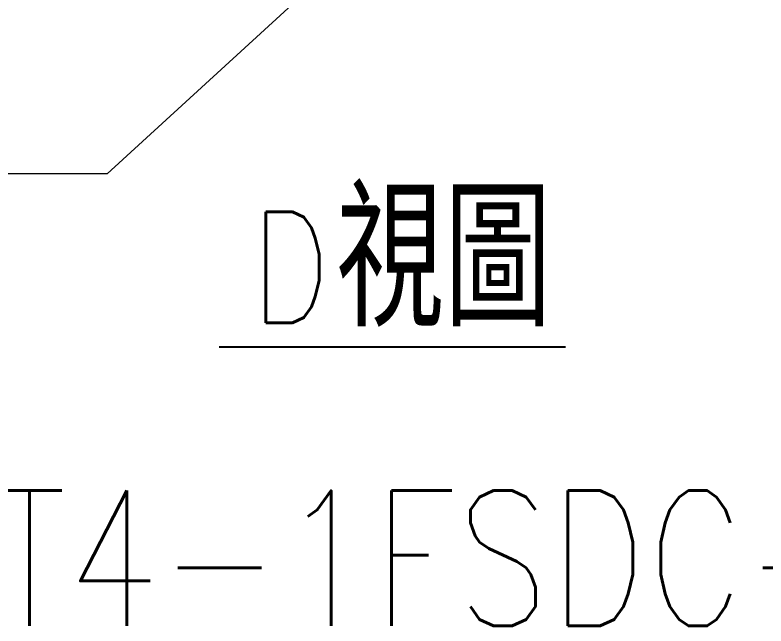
# Model space of a CAD drawing. Header units: millimetres. Extents: x 2335 to 2657, y 96 to 324.
# Drawn here: x 2491.28 to 2514.41, y 115.56 to 134.39 of the extents above; entities that cross this region are included whole.
import ezdxf
from ezdxf.enums import TextEntityAlignment as Align

# ---------------------------------------------------------------- set-up
doc = ezdxf.new("R2010")
doc.units = ezdxf.units.MM
doc.header["$LTSCALE"] = 10
doc.layers.add('03', color=94, linetype='CONTINUOUS', lineweight=15)
doc.layers.add('AM_4', color=3, linetype='CONTINUOUS', lineweight=25)
doc.styles.add('SIMPLEX', font='SIMPLEX.shx', dxfattribs={"width": 0.8, "height": 3, "bigfont": 'chineset.shx'})
doc.styles.get("Standard").update_dxf_attribs({"font": 'TXT', "width": 0.8, "bigfont": 'CHINESET'})
doc.dimstyles.new('STANDARD$7', dxfattribs={"dimscale": 0, "dimtxt": 4, "dimasz": 2.5, "dimexe": 1.2, "dimexo": 1.2, "dimgap": 1.2, "dimtad": 1, "dimdec": 3, "dimrnd": 0.0005, "dimdsep": 46, "dimtxsty": 'SIMPLEX', "dimcen": 0.09, "dimclrd": 256, "dimclre": 256, "dimclrt": 4, "dimadec": 1, "dimazin": 2, "dimtp": -0.1, "dimtm": 0.2, "dimtfac": 1, "dimtdec": 3, "dimtmove": 2, "dimatfit": 3, "dimfxl": 0, "dimtvp": 0.790698, "dimlwd": -1, "dimlwe": -1, "dimarcsym": 0})

msp = doc.modelspace()

# ---------------------------------------------------------------- linework, layer by layer
at = {"layer": 'AM_4'}
msp.add_line((2497.5766, 124.1582), (2508.2413, 124.1582), dxfattribs=at)

# ---------------------------------------------------------------- texts
at = {"layer": 'AM_4', "width": 0.8}
msp.add_text('視圖', height=4.14996, dxfattribs=at).set_placement((2501.1767, 124.7929))
at = {"layer": 'AM_4', "style": 'SIMPLEX', "width": 0.8}
for s, height, p in [('D', 3.4176, (2498.5398, 126.6125)), ('=1R16-05T4-1FSDC-350-490-0.018', 4.17, (2465.8486, 117.6469))]:
    msp.add_text(s, height=height, dxfattribs=at).set_placement(p, align=Align.MIDDLE_LEFT)

# ---------------------------------------------------------------- leaders
at = {"layer": '03'}
msp.add_leader([(2502.5537, 137.2221), (2494.1172, 129.4915), (2468.1031, 129.4915)], dimstyle='STANDARD$7', override={"dimscale": 1, "dimtxt": 3, "dimgap": 1.2, "dimtad": 0, "dimtoh": 1, "dimclrd": 6, "dimclre": 6, "dimclrt": 3}, dxfattribs=at)

doc.saveas('drawing.dxf')
